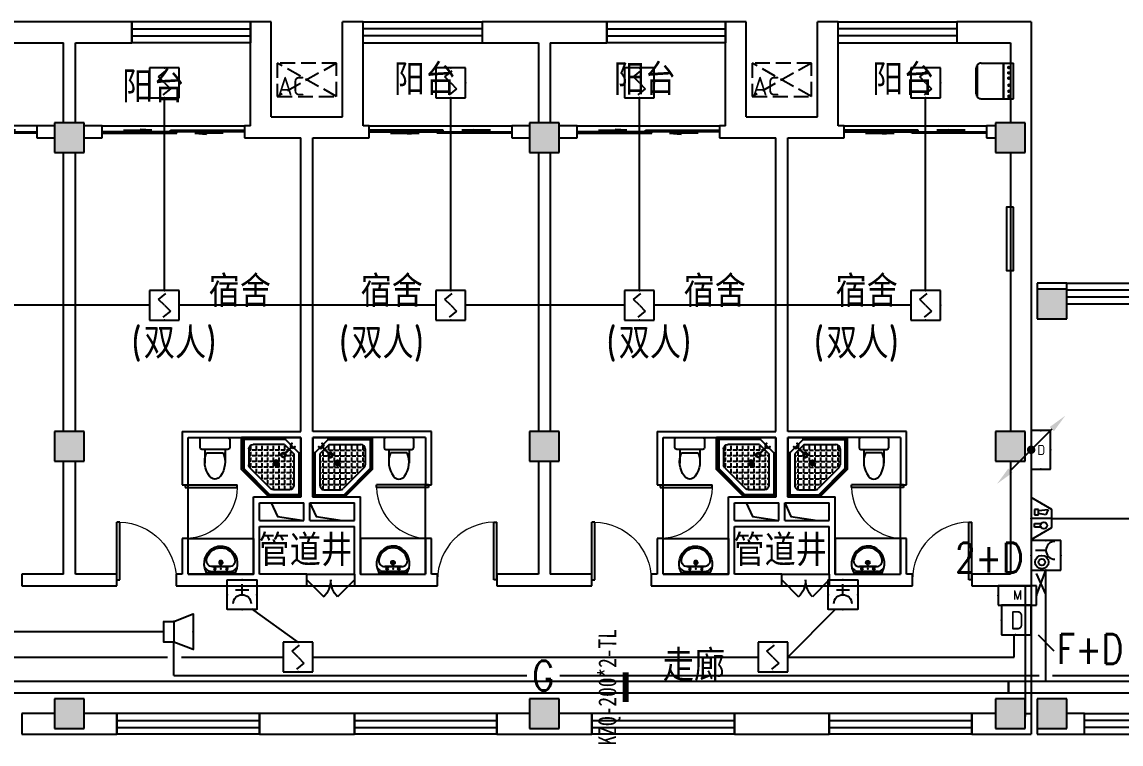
# Model space of a CAD drawing. Extents: x 1725663 to 4653551, y -550461 to 248782.
# Drawn here: x 2317643 to 2336157, y -319718 to -307554 of the extents above; entities that cross this region are included whole.
import ezdxf
from ezdxf.enums import TextEntityAlignment as Align

# ---------------------------------------------------------------- set-up
doc = ezdxf.new("R2010")
doc.units = 0
doc.header["$LTSCALE"] = 1000
doc.linetypes.add('DASH', pattern=[0.35, 0.25, -0.1])
for name, color, linetype in [('0-底图', 7, 'Continuous'), ('A-Fixt', 81, 'Continuous'), ('CABLETRAY', 4, 'Continuous'), ('CLAYER', 7, 'Continuous'), ('COLUMN', 255, 'Continuous'), ('DIM-消防', 3, 'Continuous'), ('DOOR_FIRE', 4, 'Continuous'), ('EQUIP-广播', 3, 'Continuous'), ('EQUIP-消防', 3, 'Continuous'), ('fur', 253, 'Continuous'), ('LWIRE', 4, 'Continuous'), ('PUB_HATCH', 8, 'Continuous'), ('PUB_TEXT', 7, 'Continuous'), ('WALL', 2, 'Continuous'), ('WINDOW', 4, 'Continuous'), ('WIRE-消防', 1, 'Continuous'), ('WP_F', 1, 'Continuous'), ('抗震支吊架', 2, 'Continuous'), ('洁具', 213, 'Continuous'), ('空调外机', 211, 'Continuous'), ('配景', 3, 'Continuous')]:
    doc.layers.add(name, color=color, linetype=linetype)
doc.styles.add('_TEL_ATTDEF', font='gbenor', dxfattribs={"bigfont": 'gbcbig'})
doc.styles.add('_TEL_DIM', font='SIMPLEX', dxfattribs={"width": 0.8, "height": 3.5, "bigfont": 'HZTXT'})
doc.styles.add('HZ', font='rs.shx', dxfattribs={"width": 0.8, "bigfont": 'hztxt.shx'})
doc.styles.add('kzcad', font='', dxfattribs={"width": 0.8})
doc.styles.get("Standard").update_dxf_attribs({"font": 'geniso.shx', "bigfont": 'hztxt.shx'})
doc.styles.get('kzcad').set_extended_font_data('SimSun')

# ---------------------------------------------------------------- blocks, each defined once
blk = doc.blocks.new('$equip$00002656')
for p, q in [((-0.5, 1), (-0.5, 0)), ((0.5, 1), (-0.5, 1)), ((0.5, 0), (0.5, 1)), ((0, 0.5), (0, 0.15)), ((-0.5, 0), (0.5, 0)), ((-0.219, 0.331), (0.222, 0.331))]:
    blk.add_line(p, q)
at = {"const_width": 0.04}
blk.add_lwpolyline([(-0.5, 1), (0.5, 1), (0.5, 0), (-0.5, 0), (-0.5, 1), (0.5, 1)], dxfattribs=at)
blk.add_arc((0, 0.8), 0.3, 180, 0)
for p in [(0, 1), (-0.5, 0.5), (0.5, 0.5), (0, 0)]:
    blk.add_point(p)
at = {"color": 7, "flags": 1}
for tag, height, p in [('B', 0.4, (0.762, 0.292)), ('A', 0.00002, (0, 0))]:
    blk.add_attdef(tag, text='', height=height, dxfattribs=at).set_placement(p, align=Align.MIDDLE_CENTER)
blk = doc.blocks.new('A$C29581A72')
at = {"layer": 'EQUIP-消防', "xscale": 500, "yscale": 500, "zscale": 500}
blk.add_blockref('$equip$00002656', (358, 98), dxfattribs=at)
at = {"style": 'HZ', "flags": 1}
for tag in ['WHAT', 'SPEC', 'UNIT']:
    blk.add_attdef(tag, (375, 0), '', height=0.001, dxfattribs=at)
blk = doc.blocks.new('$Equip$00002649')
for p, q in [((-0.5, 0.5), (-0.5, -0.5)), ((0.5, 0.5), (-0.5, 0.5)), ((-0.2, 0.2), (0.05, 0.4)), ((0.5, -0.5), (0.5, 0.5)), ((0, 0), (-0.2, 0.2)), ((0, 0), (0.2, -0.2)), ((0.2, -0.2), (-0.05, -0.4)), ((-0.5, -0.5), (0.5, -0.5))]:
    blk.add_line(p, q)
at = {"const_width": 0.02}
blk.add_lwpolyline([(-0.5, 0.5), (0.5, 0.5), (0.5, -0.5), (-0.5, -0.5), (-0.5, 0.5), (0.5, 0.5)], dxfattribs=at)
for p in [(0, 0.5), (-0.5, 0), (0.5, 0), (0, -0.5)]:
    blk.add_point(p)
at = {"color": 7, "flags": 1}
for tag, height, p in [('A', 0.00002, (0, 0)), ('B', 0.4, (0.762, -0.208))]:
    blk.add_attdef(tag, text='', height=height, dxfattribs=at).set_placement(p, align=Align.MIDDLE_CENTER)
blk = doc.blocks.new('$equip_U$00000157(WIN7-PC-dian)')
for p, q in [((-0.65, 0.65), (-0.65, 0)), ((0.65, 0.65), (-0.65, 0.65)), ((0.65, 0), (0.65, 0.65)), ((-0.65, 0), (0.65, 0))]:
    blk.add_line(p, q)
for p in [(0.041, 0.65), (-0.65, 0.325), (0.041, 0), (0.65, 0.325)]:
    blk.add_point(p)
at = {"color": 7, "style": '_TEL_DIM'}
blk.add_attdef('$TEXT$', text='', height=0.3, dxfattribs=at).set_placement((0.006, 0.343), align=Align.MIDDLE_CENTER)
at = {"color": 7, "style": '_TEL_DIM', "flags": 1}
for tag in ['A', 'REMARK']:
    blk.add_attdef(tag, text='', height=0.00002, dxfattribs=at).set_placement((0, 0), align=Align.MIDDLE_CENTER)
at = {"layer": 'EQUIP-消防', "color": 7, "style": '_TEL_DIM', "flags": 1}
blk.add_attdef('REMARK', text='', height=0.00002, dxfattribs=at).set_placement((0, 0), align=Align.MIDDLE_CENTER)
blk.add_attdef('REMARK', text='', height=0.00002, dxfattribs=at).set_placement((0, 0), align=Align.MIDDLE_CENTER)
blk = doc.blocks.new('$equip$00002755')
for p, q in [((0.5, 0.5), (-0.5, 0.5)), ((-0.5, 0.5), (-0.5, -0.5)), ((0.5, -0.5), (0.5, 0.5)), ((-0.5, -0.5), (0.5, -0.5))]:
    blk.add_line(p, q)
at = {"const_width": 0.04}
blk.add_lwpolyline([(-0.5, 0.5), (0.5, 0.5), (0.5, -0.5), (-0.5, -0.5), (-0.5, 0.5), (0.5, 0.5)], dxfattribs=at)
for p in [(0, 0.5), (-0.5, 0), (0.5, 0), (-0.027, -0.5)]:
    blk.add_point(p)
at = {"color": 7}
blk.add_attdef('$TEXT$', text='', height=0.4, dxfattribs=at).set_placement((0.026, -0.008), align=Align.MIDDLE_CENTER)
at = {"color": 7, "flags": 1}
for tag, height, p in [('A', 0.00002, (0, 0)), ('B', 0.4, (0.755, -0.254))]:
    blk.add_attdef(tag, text='', height=height, dxfattribs=at).set_placement(p, align=Align.MIDDLE_CENTER)
blk = doc.blocks.new('$equip$00002655')
for p, q in [((-0.5, 1), (-0.5, 0)), ((0.5, 1), (-0.5, 1)), ((0.5, 0), (0.5, 1)), ((-0.169, 0.5), (-0.169, 0.15)), ((-0.5, 0), (0.5, 0))]:
    blk.add_line(p, q)
at = {"const_width": 0.04}
blk.add_lwpolyline([(-0.5, 1), (0.5, 1), (0.5, 0), (-0.5, 0), (-0.5, 1), (0.5, 1)], dxfattribs=at)
for radius in [0.226, 0.113]:
    blk.add_circle((0.227, 0.36), radius)
blk.add_arc((-0.169, 0.8), 0.3, 180, 0)
for p in [(0, 1), (-0.5, 0.5), (0.5, 0.5), (0, 0)]:
    blk.add_point(p)
at = {"color": 7, "flags": 1}
for tag, height, p in [('B', 0.4, (0.762, 0.292)), ('A', 0.00002, (0, 0))]:
    blk.add_attdef(tag, text='', height=height, dxfattribs=at).set_placement(p, align=Align.MIDDLE_CENTER)
blk = doc.blocks.new('$equip$00002679')
for p, q in [((-0.3, 0.699), (-0.703, 0)), ((-0.264, 0.249), (-0.304, 0.569)), ((-0.304, 0.569), (-0.128, 0.489)), ((0.3, 0.699), (-0.3, 0.699)), ((0.3, 0.699), (-0.3, 0.699)), ((-0.128, 0.489), (-0.168, 0.249)), ((0, 0.699), (0, 0)), ((0.703, 0), (0.3, 0.699)), ((-0.703, 0), (0.703, 0)), ((-0.304, 0.249), (-0.304, 0.113)), ((-0.128, 0.249), (-0.304, 0.249)), ((-0.304, 0.113), (-0.128, 0.113)), ((-0.128, 0.113), (-0.128, 0.249)), ((0.174, 0.11), (0.174, 0.338)), ((0.294, 0.11), (0.174, 0.11)), ((0.294, 0.338), (0.294, 0.11))]:
    blk.add_line(p, q)
at = {"const_width": 0.04}
for points in [[(-0.299, 0.699), (0.301, 0.699), (0.703, 0), (-0.702, 0), (-0.299, 0.699), (0.301, 0.699)], [(-0.3, 0.699), (0.3, 0.699), (0.703, 0), (-0.703, 0), (-0.3, 0.699), (0.3, 0.699)]]:
    blk.add_lwpolyline(points, dxfattribs=at)
blk.add_circle((0.234, 0.43), 0.111)
for p in [(0, 0.699), (-0.501, 0.349), (0, 0), (0.502, 0.349)]:
    blk.add_point(p)
at = {"color": 7, "flags": 1}
for tag, height, p in [('B', 0.4, (0.961, 0.299)), ('A', 0.00002, (0, 0))]:
    blk.add_attdef(tag, text='', height=height, dxfattribs=at).set_placement(p, align=Align.MIDDLE_CENTER)
blk = doc.blocks.new('$equip$00002778')
for p, q in [((0.65, 0.65), (-0.65, 0.65)), ((-0.65, 0.65), (-0.65, 0)), ((0.65, 0), (0.65, 0.65)), ((-0.65, 0), (0.65, 0))]:
    blk.add_line(p, q)
at = {"const_width": 0.04}
blk.add_lwpolyline([(-0.65, 0.65), (-0.65, 0), (0.65, 0), (0.65, 0.65), (-0.65, 0.65), (-0.65, 0)], dxfattribs=at)
for p in [(0, 0.65), (-0.65, 0.325), (0, 0), (0.65, 0.325)]:
    blk.add_point(p)
at = {"color": 7}
blk.add_attdef('$TEXT$', text='', height=0.34, dxfattribs=at).set_placement((0.006, 0.343), align=Align.MIDDLE_CENTER)
at = {"color": 7, "flags": 1}
for tag, height, p in [('B', 0.4, (0.905, 0.246)), ('A', 0.00002, (0, 0))]:
    blk.add_attdef(tag, text='', height=height, dxfattribs=at).set_placement(p, align=Align.MIDDLE_CENTER)
blk = doc.blocks.new('$TelecSys$00000111')
blk.add_line((0.268, 0.268), (-0.268, -0.268))
at = {"color": 7, "style": '_TEL_DIM', "width": 0.8}
blk.add_attdef('N', text='', height=1, dxfattribs=at).set_placement((-0.212, 0.579), align=Align.MIDDLE)
blk = doc.blocks.new('$equip$00002982')
for p, q in [((0.35, 0.35), (1, 0.6)), ((1, 0.6), (1, -0.6)), ((0, 0.35), (0.35, 0.35)), ((0, 0.35), (0, -0.35)), ((0.35, 0.35), (0.35, -0.35)), ((0.35, -0.35), (0, -0.35)), ((1, -0.6), (0.35, -0.35))]:
    blk.add_line(p, q)
at = {"const_width": 0.04}
blk.add_lwpolyline([(0.35, 0.35), (0, 0.35), (0, -0.35), (0.35, -0.35), (1, -0.6), (1, 0.6), (0.35, 0.35), (0, 0.35)], dxfattribs=at)
for p in [(0, 0), (0.35, 0.35), (1, 0), (0.35, -0.35)]:
    blk.add_point(p)
at = {"color": 7, "style": '_TEL_DIM', "flags": 1}
for tag in ['A', 'REMARK']:
    blk.add_attdef(tag, text='', height=0.00002, dxfattribs=at).set_placement((0, 0), align=Align.MIDDLE_CENTER)
blk = doc.blocks.new('$TelecSys$00000080')
for p, q in [((-0.7, -0.7), (0, 0)), ((0.104, 0.104), (0.104, 0.104)), ((-0.104, -0.104), (-0.104, -0.104))]:
    blk.add_line(p, q)
at = {"const_width": 0.142}
blk.add_lwpolyline([(0.071, 0, 1), (-0.071, 0, 1)], format="xyb", close=True, dxfattribs=at)
blk.add_solid([(-0.63, -0.77), (-0.77, -0.63), (-1.15, -1.15)])
at = {"width": 0.8, "flags": 9}
blk.add_attdef('A', (0, 0), '', height=0.00002, rotation=180, dxfattribs=at)
blk = doc.blocks.new('$TelecSys$00000079')
for p, q in [((0.7, 0.7), (0, 0)), ((0.104, 0.104), (0.104, 0.104)), ((-0.104, -0.104), (-0.104, -0.104))]:
    blk.add_line(p, q)
at = {"const_width": 0.142}
blk.add_lwpolyline([(-0.071, 0, 1), (0.071, 0, 1)], format="xyb", close=True, dxfattribs=at)
blk.add_solid([(0.63, 0.77), (0.77, 0.63), (1.15, 1.15)])
at = {"width": 0.8, "flags": 9}
blk.add_attdef('A', (0, 0), '', height=0.00002, dxfattribs=at)
blk = doc.blocks.new('1F平面-CAD导入_dwg_Drawing4_t3_dwg_$plan$00001613-474159-1F-927810-1F')
at = {"layer": '洁具'}
for p, q in [((-30, 250), (-170, 250)), ((-200, 170), (-430, 170)), ((-260, -140), (-260, 140)), ((-200, -170), (-200, -220)), ((-170, -250), (-30, -250))]:
    blk.add_line(p, q, dxfattribs=at)
for points in [[(-200, 220), (-200, 170), (-200, -170), (-430, -170)], [(0, -220), (0, 220)]]:
    blk.add_lwpolyline(points, dxfattribs=at)
for centre, radius, start, end in [((-170, 220), 30, 90, 180), ((-30, 220), 30, 0, 90), ((-590, 0), 110, 123.4509, 236.5491), ((-413, -227), 398, 67.4505, 126.6381), ((-413, 227), 398, 233.3619, 292.5495), ((-170, -220), 30, 180, 270), ((-30, -220), 30, 270, 0)]:
    blk.add_arc(centre, radius, start, end, dxfattribs=at)
blk = doc.blocks.new('$lvtry$00000169')
at = {"color": 0}
for p, q in [((259, -36), (259, 0)), ((259, -36), (36, -259)), ((276, -120), (120, -276)), ((144, -151), (291, -298)), ((151, -144), (298, -291)), ((259, -24), (976, -24)), ((259, -36), (964, -36)), ((270, -213), (270, -143)), ((276, -120), (808, -120)), ((366, -213), (366, -143)), ((462, -213), (462, -143)), ((558, -213), (558, -143)), ((655, -213), (655, -143)), ((751, -213), (751, -143)), ((847, -213), (847, -143)), ((964, -36), (976, -24)), ((964, -36), (964, -525)), ((976, -24), (976, -530)), ((36, -259), (0, -259)), ((24, -259), (24, -976)), ((36, -259), (36, -964)), ((120, -276), (120, -808)), ((120, -309), (147, -309)), ((173, -309), (173, -239)), ((173, -309), (243, -309)), ((173, -405), (173, -335)), ((183, -213), (205, -213)), ((220, -213), (243, -213)), ((270, -213), (340, -213)), ((270, -263), (270, -239)), ((270, -405), (270, -335)), ((334, -309), (340, -309)), ((366, -213), (436, -213)), ((366, -309), (366, -239)), ((366, -309), (436, -309)), ((366, -405), (366, -335)), ((462, -213), (532, -213)), ((462, -309), (462, -239)), ((462, -309), (532, -309)), ((462, -405), (462, -335)), ((558, -213), (628, -213)), ((558, -309), (558, -239)), ((558, -309), (628, -309)), ((558, -405), (558, -335)), ((655, -213), (725, -213)), ((655, -309), (655, -239)), ((655, -309), (725, -309)), ((655, -405), (655, -335)), ((751, -213), (821, -213)), ((751, -309), (751, -239)), ((751, -309), (821, -309)), ((751, -405), (751, -335)), ((847, -213), (880, -213)), ((847, -309), (847, -239)), ((847, -309), (880, -309)), ((847, -405), (847, -335)), ((880, -192), (880, -460)), ((120, -405), (147, -405)), ((120, -501), (147, -501)), ((173, -405), (243, -405)), ((173, -501), (173, -431)), ((173, -501), (243, -501)), ((173, -598), (173, -528)), ((270, -405), (340, -405)), ((270, -501), (270, -431)), ((270, -501), (340, -501)), ((270, -598), (270, -528)), ((366, -405), (379, -405)), ((366, -501), (366, -431)), ((366, -501), (436, -501)), ((366, -598), (366, -528)), ((462, -405), (532, -405)), ((462, -501), (462, -431)), ((462, -501), (532, -501)), ((462, -598), (462, -528)), ((859, -511), (511, -859)), ((964, -525), (525, -964)), ((976, -530), (530, -976)), ((558, -405), (628, -405)), ((558, -501), (558, -431)), ((558, -501), (628, -501)), ((558, -598), (558, -528)), ((655, -405), (725, -405)), ((655, -501), (655, -431)), ((655, -501), (725, -501)), ((655, -598), (655, -528)), ((751, -405), (821, -405)), ((751, -501), (751, -431)), ((751, -501), (821, -501)), ((751, -598), (751, -528)), ((847, -405), (880, -405)), ((847, -501), (847, -431)), ((847, -501), (867, -501)), ((964, -525), (976, -530)), ((120, -598), (147, -598)), ((120, -694), (147, -694)), ((173, -598), (243, -598)), ((173, -694), (173, -624)), ((173, -694), (243, -694)), ((173, -790), (173, -720)), ((270, -598), (340, -598)), ((270, -694), (270, -624)), ((270, -694), (340, -694)), ((270, -790), (270, -720)), ((366, -598), (436, -598)), ((366, -694), (366, -624)), ((366, -694), (436, -694)), ((366, -790), (366, -720)), ((462, -598), (532, -598)), ((462, -694), (462, -624)), ((462, -694), (532, -694)), ((462, -790), (462, -720)), ((558, -598), (628, -598)), ((558, -694), (558, -624)), ((558, -694), (628, -694)), ((558, -790), (558, -720)), ((655, -598), (725, -598)), ((655, -694), (655, -624)), ((655, -694), (676, -694)), ((751, -598), (773, -598)), ((120, -790), (147, -790)), ((173, -790), (243, -790)), ((173, -878), (173, -816)), ((192, -880), (460, -880)), ((270, -790), (340, -790)), ((270, -880), (270, -816)), ((366, -790), (436, -790)), ((366, -880), (366, -816)), ((462, -790), (532, -790)), ((462, -880), (462, -816)), ((558, -790), (580, -790)), ((36, -964), (24, -976)), ((24, -976), (530, -976)), ((36, -964), (525, -964)), ((525, -964), (530, -976))]:
    blk.add_line(p, q, dxfattribs=at)
blk.add_lwpolyline([(0, 0), (0, -1000), (540, -1000), (1000, -540), (1000, 0)], close=True)
for points in [[(0, 0), (0, -1000)], [(0, 0), (1000, 0)], [(1000, 0), (1000, -540)], [(136, -190), (148, -178), (132, -162), (121, -174)], [(190, -136), (178, -148), (162, -132), (174, -121)], [(1000, -540), (540, -1000)], [(0, -1000), (540, -1000)]]:
    blk.add_lwpolyline(points, close=True, dxfattribs=at)
for radius in [43.8, 31.1]:
    blk.add_circle((416, -428), radius, dxfattribs=at)
for centre, radius, start, end in [((808, -192), 72, 0, 90), ((296, -296), 40.6, 142.583, 128.4197), ((296, -296), 28.6, 145.828, 125.6599), ((808, -460), 72, 315, 0), ((192, -808), 72, 180, 270), ((460, -808), 72, 270, 315)]:
    blk.add_arc(centre, radius, start, end, dxfattribs=at)
for p in [(103, -156, 0), (156, -102, 0), (416, -428, 0)]:
    blk.add_point(p, dxfattribs=at)
blk = doc.blocks.new('$lvtry$00000178')
at = {"color": 0}
for p, q in [((-238, 0), (238, 0)), ((-214, -36), (-272, -91)), ((-180, -23), (180, -23)), ((-142, -105), (140, -105)), ((140, -105), (-142, -105)), ((216, -37), (268, -91))]:
    blk.add_line(p, q, dxfattribs=at)
blk.add_lwpolyline([(-104, -430, 0.224698), (110, -425, 0.348046), (269, -79), (239, 0), (-241, 0), (-271, -79, 0.356844)], format="xyb", close=True, dxfattribs=at)
for centre, radius in [((-100, -65), 16.3), ((1, -172), 31.6), ((100, -65), 16.3)]:
    blk.add_circle(centre, radius, dxfattribs=at)
at = {"color": 0, "lineweight": 13}
blk.add_circle((1, -172), 23, dxfattribs=at)
at = {"color": 0}
for centre, radius, start, end in [((-142, -205), 100, 90, 190.5602), ((-180, -73), 50, 90, 133.181), ((140, -205), 100, 349.4398, 90), ((180, -73), 50, 44.5607, 90), ((-1, -179), 243, 190.5602, 349.4398)]:
    blk.add_arc(centre, radius, start, end, dxfattribs=at)
for p in [(0, -65), (1, -172)]:
    blk.add_point(p, dxfattribs=at)
blk = doc.blocks.new('A$C70365C93')
at = {"layer": '洁具'}
blk.add_lwpolyline([(-1900, 2300), (-1900, 1700), (-800, 1700), (-800, 2300)], close=True, dxfattribs=at)
blk.add_blockref('$lvtry$00000178', (-1350, 2280), dxfattribs=at)
at = {"layer": '洁具', "rotation": 180}
blk.add_blockref('$lvtry$00000169', (0, 0), dxfattribs=at)
at = {"layer": '洁具', "extrusion": (0, 0, -1), "xscale": -1, "zscale": -1, "rotation": 90}
blk.add_blockref('1F平面-CAD导入_dwg_Drawing4_t3_dwg_$plan$00001613-474159-1F-927810-1F', (1450, 0), dxfattribs=at)
blk = doc.blocks.new('A$C61295E98')
at = {"color": 3}
for p, q in [((544, 598), (0, 598)), ((0, 598), (0, 0)), ((161, 598), (161, 0)), ((170, 0), (170, 598)), ((603, 572), (603, 26)), ((624, 518), (624, 80)), ((544, 0), (0, 0))]:
    blk.add_line(p, q, dxfattribs=at)
for points in [[(82, 540), (75, 540), (75, 577), (82, 577)], [(82, 453), (75, 453), (75, 490), (82, 490)], [(82, 353), (75, 353), (75, 389), (82, 389)]]:
    blk.add_lwpolyline(points, close=True, dxfattribs=at)
for centre in [(74, 250), (74, 164), (74, 71)]:
    blk.add_circle(centre, 15.7, dxfattribs=at)
for centre, start, end in [((544, 518), 360, 90), ((544, 80), 270, 0)]:
    blk.add_arc(centre, 80, start, end, dxfattribs=at)
blk = doc.blocks.new('A$Cf5a72a1b')
at = {"layer": '空调外机', "linetype": 'DASH'}
for p, q in [((1000, 563), (0, 0)), ((1000, 0), (0, 563))]:
    blk.add_line(p, q, dxfattribs=at)
blk.add_lwpolyline([(1000, 563), (0, 563), (0, 0), (1000, 0)], close=True, dxfattribs=at)
at = {"layer": 'PUB_TEXT'}
blk.add_text('AC', height=315, dxfattribs=at).set_placement((5, 18))
blk = doc.blocks.new('$WINLIB2D$00000001')
at = {"color": 0}
for points in [[(-0.5, 0.5), (-0.5, -0.5)], [(-0.5, 0.5), (0.5, 0.5)], [(0.5, -0.5), (0.5, 0.5)], [(0.5, 0.1667), (-0.5, 0.1667)], [(0.5, -0.1667), (-0.5, -0.1667)], [(-0.5, -0.5), (0.5, -0.5)]]:
    blk.add_lwpolyline(points, dxfattribs=at)
blk = doc.blocks.new('$DorLib2D$00000131')
at = {"color": 0, "linetype": 'Continuous'}
for p, q in [((0.15, 0.125), (0.2319, 0.1973)), ((0.2319, 0.1973), (0.2319, 0.125)), ((-0.5, 0.125), (-0.5, 0)), ((0.0192, 0.125), (-0.5, 0.125)), ((0.0192, 0), (0.0192, 0.125)), ((0.35, 0.125), (0.15, 0.125)), ((-0.5, 0), (0.0192, 0)), ((-0.024, 0), (0.5, 0)), ((-0.024, -0.125), (-0.024, 0)), ((0.5, 0), (0.5, -0.125)), ((-0.35, -0.125), (-0.15, -0.125)), ((-0.2319, -0.1973), (-0.2319, -0.125)), ((-0.15, -0.125), (-0.2319, -0.1973)), ((0.5, -0.125), (-0.024, -0.125))]:
    blk.add_line(p, q, dxfattribs=at)
blk = doc.blocks.new('$DorLib2D$00000116')
at = {"color": 0}
for p, q in [((-0.5, 0), (-0.146, 0.354)), ((0.5, 0), (0.146, 0.354))]:
    blk.add_line(p, q, dxfattribs=at)
for centre, start, end in [((-0.5, 0), 0, 45), ((0.5, 0), 135, 180)]:
    blk.add_arc(centre, 0.5, start, end, dxfattribs=at)
blk = doc.blocks.new('$DorLib2D$00000001')
for p, q in [((0.45, 0.975), (0.5, 0.975)), ((0.45, 0), (0.45, 0.975)), ((0.5, 0), (0.5, 0.975)), ((0.5, 0), (0.45, 0))]:
    blk.add_line(p, q)
at = {"lineweight": 13}
blk.add_arc((0.475, 0), 0.975, 91.4693, 180, dxfattribs=at)
blk = doc.blocks.new('ugjhk')
at = {"layer": 'PUB_HATCH'}
for points in [[(1529057, -228120.8), (1529057, -228620.8), (1529557, -228620.8), (1529557, -228120.8)], [(1537057, -228120.8), (1537057, -228620.8), (1537557, -228620.8), (1537557, -228120.8)], [(1544907, -228120.8), (1544907, -228620.8), (1545407, -228620.8), (1545407, -228120.8)], [(1545607, -230920.8), (1545607, -231420.8), (1546107, -231420.8), (1546107, -230920.8)], [(1529057, -233320.8), (1529057, -233820.8), (1529557, -233820.8), (1529557, -233320.8)], [(1537057, -233320.8), (1537057, -233820.8), (1537557, -233820.8), (1537557, -233320.8)], [(1544907, -233320.8), (1544907, -233820.8), (1545407, -233820.8), (1545407, -233320.8)], [(1529057, -237820.8), (1529057, -238320.8), (1529557, -238320.8), (1529557, -237820.8)], [(1537057, -237820.8), (1537057, -238320.8), (1537557, -238320.8), (1537557, -237820.8)], [(1544907, -237820.8), (1544907, -238320.8), (1545407, -238320.8), (1545407, -237820.8)], [(1545607, -237820.8), (1545607, -238320.8), (1546107, -238320.8), (1546107, -237820.8)]]:
    blk.add_hatch(color=256, dxfattribs=at).paths.add_polyline_path(points)
for points in [[(1532707, -234520.8), (1532810.6, -234751), (1533257, -234820.8)], [(1533357, -234520.8), (1533460.6, -234751), (1533907, -234820.8)], [(1540707, -234520.8), (1540810.6, -234751), (1541257, -234820.8)], [(1541357, -234520.8), (1541460.6, -234751), (1541907, -234820.8)]]:
    blk.add_lwpolyline(points)
at = {"layer": 'A-Fixt'}
blk.add_lwpolyline([(1545207, -229539.6), (1545090.3, -229539.6), (1545090.3, -230606.1), (1545207, -230606.1)], close=True, dxfattribs=at)
at = {"layer": 'COLUMN'}
for p, q in [((1529057, -228120.8), (1529057, -228620.8)), ((1529557, -228120.8), (1529057, -228120.8)), ((1529557, -228620.8), (1529557, -228120.8)), ((1537057, -228120.8), (1537057, -228620.8)), ((1537557, -228120.8), (1537057, -228120.8)), ((1537557, -228620.8), (1537557, -228120.8)), ((1544907, -228120.8), (1544907, -228620.8)), ((1545407, -228120.8), (1544907, -228120.8)), ((1545407, -228620.8), (1545407, -228120.8)), ((1529057, -228620.8), (1529557, -228620.8)), ((1537057, -228620.8), (1537557, -228620.8)), ((1544907, -228620.8), (1545407, -228620.8)), ((1545607, -230920.8), (1545607, -231420.8)), ((1546107, -230920.8), (1545607, -230920.8)), ((1546107, -231420.8), (1546107, -230920.8)), ((1545607, -231420.8), (1546107, -231420.8)), ((1529057, -233320.8), (1529057, -233820.8)), ((1529557, -233320.8), (1529057, -233320.8)), ((1529557, -233820.8), (1529557, -233320.8)), ((1537057, -233320.8), (1537057, -233820.8)), ((1537557, -233320.8), (1537057, -233320.8)), ((1537557, -233820.8), (1537557, -233320.8)), ((1544907, -233320.8), (1544907, -233820.8)), ((1545407, -233320.8), (1544907, -233320.8)), ((1545407, -233820.8), (1545407, -233320.8)), ((1529057, -233820.8), (1529557, -233820.8)), ((1537057, -233820.8), (1537557, -233820.8)), ((1544907, -233820.8), (1545407, -233820.8)), ((1529057, -237820.8), (1529057, -238320.8)), ((1529557, -237820.8), (1529057, -237820.8)), ((1529557, -238320.8), (1529557, -237820.8)), ((1537057, -237820.8), (1537057, -238320.8)), ((1537557, -237820.8), (1537057, -237820.8)), ((1537557, -238320.8), (1537557, -237820.8)), ((1544907, -237820.8), (1544907, -238320.8)), ((1545407, -237820.8), (1544907, -237820.8)), ((1545407, -238320.8), (1545407, -237820.8)), ((1545607, -237820.8), (1545607, -238320.8)), ((1546107, -237820.8), (1545607, -237820.8)), ((1546107, -238320.8), (1546107, -237820.8)), ((1529057, -238320.8), (1529557, -238320.8)), ((1537057, -238320.8), (1537557, -238320.8)), ((1544907, -238320.8), (1545407, -238320.8)), ((1545607, -238320.8), (1546107, -238320.8))]:
    blk.add_line(p, q, dxfattribs=at)
at = {"layer": 'DOOR_FIRE'}
for p, q in [((1533307, -235720.8), (1534107, -235720.8)), ((1541307, -235720.8), (1542107, -235720.8)), ((1533307, -235920.8), (1534107, -235920.8)), ((1541307, -235920.8), (1542107, -235920.8))]:
    blk.add_line(p, q, dxfattribs=at)
at = {"layer": 'fur'}
for p, q in [((1545507, -231420.8), (1545507, -238120.8)), ((1545407, -235920.8), (1545407, -238120.8))]:
    blk.add_line(p, q, dxfattribs=at)
at = {"layer": 'WALL'}
for p, q in [((1529307, -226420.8), (1528257, -226420.8)), ((1530357, -226420.8), (1529307, -226420.8)), ((1530357, -226770.8), (1530357, -226420.8)), ((1532707, -226420.8), (1532357, -226420.8)), ((1532357, -226420.8), (1532357, -226770.8)), ((1532707, -228020.8), (1532707, -226420.8)), ((1534257, -226420.8), (1533907, -226420.8)), ((1533907, -228020.8), (1533907, -226420.8)), ((1534257, -226770.8), (1534257, -226420.8)), ((1537307, -226420.8), (1536257, -226420.8)), ((1536257, -226420.8), (1536257, -226770.8)), ((1538357, -226420.8), (1537307, -226420.8)), ((1538357, -226770.8), (1538357, -226420.8)), ((1540707, -226420.8), (1540357, -226420.8)), ((1540357, -226420.8), (1540357, -226770.8)), ((1540707, -228020.8), (1540707, -226420.8)), ((1542257, -226420.8), (1541907, -226420.8)), ((1541907, -228020.8), (1541907, -226420.8)), ((1542257, -226770.8), (1542257, -226420.8)), ((1545507, -226420.8), (1544257, -226420.8)), ((1544257, -226420.8), (1544257, -226770.8)), ((1545507, -226420.8), (1545507, -228220.8)), ((1528257, -226770.8), (1529207, -226770.8)), ((1529207, -228120.8), (1529207, -226770.8)), ((1529407, -226770.8), (1530357, -226770.8)), ((1529407, -228120.8), (1529407, -226770.8)), ((1532357, -228170.8), (1532357, -226770.8)), ((1534257, -228170.8), (1534257, -226770.8)), ((1536257, -226770.8), (1537207, -226770.8)), ((1537207, -226770.8), (1537207, -228120.8)), ((1537407, -226770.8), (1538357, -226770.8)), ((1537407, -226770.8), (1537407, -228120.8)), ((1540357, -228170.8), (1540357, -226770.8)), ((1542257, -228170.8), (1542257, -226770.8)), ((1544257, -226770.8), (1545157, -226770.8)), ((1545157, -226770.8), (1545157, -228120.8)), ((1532707, -228020.8), (1533307, -228020.8)), ((1533307, -228020.8), (1533907, -228020.8)), ((1540707, -228020.8), (1541307, -228020.8)), ((1541307, -228020.8), (1541907, -228020.8)), ((1529057, -228170.8), (1528757, -228170.8)), ((1528757, -228170.8), (1528757, -228370.8)), ((1529857, -228170.8), (1529557, -228170.8)), ((1529857, -228370.8), (1529857, -228170.8)), ((1532357, -228170.8), (1532257, -228170.8)), ((1532257, -228170.8), (1532257, -228370.8)), ((1534357, -228170.8), (1534257, -228170.8)), ((1534357, -228370.8), (1534357, -228170.8)), ((1537057, -228170.8), (1536757, -228170.8)), ((1536757, -228170.8), (1536757, -228370.8)), ((1537857, -228170.8), (1537557, -228170.8)), ((1537857, -228370.8), (1537857, -228170.8)), ((1540357, -228170.8), (1540257, -228170.8)), ((1540257, -228170.8), (1540257, -228370.8)), ((1542357, -228170.8), (1542257, -228170.8)), ((1542357, -228370.8), (1542357, -228170.8)), ((1544907, -228170.8), (1544757, -228170.8)), ((1544757, -228170.8), (1544757, -228370.8)), ((1545507, -228220.8), (1545507, -233470.8)), ((1528757, -228370.8), (1529057, -228370.8)), ((1529557, -228370.8), (1529857, -228370.8)), ((1532257, -228370.8), (1532607, -228370.8)), ((1532607, -228370.8), (1533207, -228370.8)), ((1533207, -233320.8), (1533207, -228370.8)), ((1533407, -228370.8), (1534007, -228370.8)), ((1533407, -233320.8), (1533407, -228370.8)), ((1534007, -228370.8), (1534357, -228370.8)), ((1536757, -228370.8), (1537057, -228370.8)), ((1537557, -228370.8), (1537857, -228370.8)), ((1540257, -228370.8), (1540607, -228370.8)), ((1540607, -228370.8), (1541207, -228370.8)), ((1541207, -233320.8), (1541207, -228370.8)), ((1541407, -228370.8), (1542007, -228370.8)), ((1541407, -233320.8), (1541407, -228370.8)), ((1542007, -228370.8), (1542357, -228370.8)), ((1544757, -228370.8), (1544907, -228370.8)), ((1529207, -233320.8), (1529207, -228620.8)), ((1529407, -233320.8), (1529407, -228620.8)), ((1537207, -228620.8), (1537207, -233320.8)), ((1537407, -228620.8), (1537407, -233320.8)), ((1545157, -228620.8), (1545157, -233320.8)), ((1546107, -230820.8), (1545607, -230820.8)), ((1545607, -230820.8), (1545607, -230920.8)), ((1546107, -230920.8), (1546107, -230820.8)), ((1531207, -233320.8), (1533207, -233320.8)), ((1531207, -233320.8), (1531207, -234220.8)), ((1531307, -233420.8), (1533207, -233420.8)), ((1531307, -234220.8), (1531307, -233420.8)), ((1533207, -234420.8), (1533207, -233420.8)), ((1535407, -233320.8), (1533407, -233320.8)), ((1533407, -234420.8), (1533407, -233420.8)), ((1535307, -233420.8), (1533407, -233420.8)), ((1535307, -233420.8), (1535307, -234220.8)), ((1535407, -234220.8), (1535407, -233320.8)), ((1539207, -233320.8), (1541207, -233320.8)), ((1539207, -233320.8), (1539207, -234220.8)), ((1539307, -233420.8), (1541207, -233420.8)), ((1539307, -234220.8), (1539307, -233420.8)), ((1541207, -234420.8), (1541207, -233420.8)), ((1543407, -233320.8), (1541407, -233320.8)), ((1541407, -234420.8), (1541407, -233420.8)), ((1543307, -233420.8), (1541407, -233420.8)), ((1543307, -233420.8), (1543307, -234220.8)), ((1543407, -234220.8), (1543407, -233320.8)), ((1545507, -233470.8), (1545507, -235920.8)), ((1529207, -235720.8), (1529207, -233820.8)), ((1529407, -235720.8), (1529407, -233820.8)), ((1537207, -233820.8), (1537207, -235720.8)), ((1537407, -233820.8), (1537407, -235720.8)), ((1545157, -233820.8), (1545157, -235720.8)), ((1531207, -234220.8), (1531307, -234220.8)), ((1535307, -234220.8), (1535407, -234220.8)), ((1539207, -234220.8), (1539307, -234220.8)), ((1543307, -234220.8), (1543407, -234220.8)), ((1532407, -234420.8), (1533207, -234420.8)), ((1532407, -234920.8), (1532407, -234420.8)), ((1532507, -234520.8), (1533257, -234520.8)), ((1532507, -234820.8), (1532507, -234520.8)), ((1533257, -234820.8), (1533257, -234520.8)), ((1533357, -234520.8), (1534107, -234520.8)), ((1533357, -234820.8), (1533357, -234520.8)), ((1533407, -234420.8), (1534207, -234420.8)), ((1534107, -234820.8), (1534107, -234520.8)), ((1534207, -234920.8), (1534207, -234420.8)), ((1540407, -234420.8), (1541207, -234420.8)), ((1540407, -234920.8), (1540407, -234420.8)), ((1540507, -234520.8), (1541257, -234520.8)), ((1540507, -234820.8), (1540507, -234520.8)), ((1541257, -234820.8), (1541257, -234520.8)), ((1541357, -234520.8), (1542107, -234520.8)), ((1541357, -234820.8), (1541357, -234520.8)), ((1541407, -234420.8), (1542207, -234420.8)), ((1542107, -234820.8), (1542107, -234520.8)), ((1542207, -234920.8), (1542207, -234420.8)), ((1532407, -235720.8), (1532407, -234920.8)), ((1532507, -234820.8), (1533257, -234820.8)), ((1532507, -234920.8), (1533307, -234920.8)), ((1532507, -235720.8), (1532507, -234920.8)), ((1533307, -234920.8), (1534107, -234920.8)), ((1533357, -234820.8), (1534107, -234820.8)), ((1534107, -235720.8), (1534107, -234920.8)), ((1534207, -235720.8), (1534207, -234920.8)), ((1540407, -235720.8), (1540407, -234920.8)), ((1540507, -234820.8), (1541257, -234820.8)), ((1540507, -234920.8), (1541307, -234920.8)), ((1540507, -235720.8), (1540507, -234920.8)), ((1541307, -234920.8), (1542107, -234920.8)), ((1541357, -234820.8), (1542107, -234820.8)), ((1542107, -235720.8), (1542107, -234920.8)), ((1542207, -235720.8), (1542207, -234920.8)), ((1531307, -235120.8), (1531207, -235120.8)), ((1531207, -235120.8), (1531207, -235720.8)), ((1531307, -235720.8), (1531307, -235120.8)), ((1535407, -235120.8), (1535307, -235120.8)), ((1535307, -235120.8), (1535307, -235720.8)), ((1535407, -235720.8), (1535407, -235120.8)), ((1539307, -235120.8), (1539207, -235120.8)), ((1539207, -235120.8), (1539207, -235720.8)), ((1539307, -235720.8), (1539307, -235120.8)), ((1543407, -235120.8), (1543307, -235120.8)), ((1543307, -235120.8), (1543307, -235720.8)), ((1543407, -235720.8), (1543407, -235120.8)), ((1529207, -235720.8), (1528507, -235720.8)), ((1528507, -235720.8), (1528507, -235920.8)), ((1530107, -235720.8), (1529407, -235720.8)), ((1530107, -235920.8), (1530107, -235720.8)), ((1531207, -235720.8), (1531107, -235720.8)), ((1531107, -235720.8), (1531107, -235920.8)), ((1531307, -235720.8), (1532407, -235720.8)), ((1533307, -235720.8), (1532507, -235720.8)), ((1533307, -235920.8), (1533307, -235720.8)), ((1534107, -235720.8), (1534107, -235920.8)), ((1534207, -235720.8), (1535307, -235720.8)), ((1535507, -235720.8), (1535407, -235720.8)), ((1535507, -235920.8), (1535507, -235720.8)), ((1537207, -235720.8), (1536507, -235720.8)), ((1536507, -235720.8), (1536507, -235920.8)), ((1538107, -235720.8), (1537407, -235720.8)), ((1538107, -235920.8), (1538107, -235720.8)), ((1539207, -235720.8), (1539107, -235720.8)), ((1539107, -235720.8), (1539107, -235920.8)), ((1539307, -235720.8), (1540407, -235720.8)), ((1541307, -235720.8), (1540507, -235720.8)), ((1541307, -235920.8), (1541307, -235720.8)), ((1542107, -235720.8), (1542107, -235920.8)), ((1542207, -235720.8), (1543307, -235720.8)), ((1543507, -235720.8), (1543407, -235720.8)), ((1543507, -235920.8), (1543507, -235720.8)), ((1545157, -235720.8), (1544507, -235720.8)), ((1544507, -235720.8), (1544507, -235920.8)), ((1528507, -235920.8), (1529307, -235920.8)), ((1529307, -235920.8), (1530107, -235920.8)), ((1531107, -235920.8), (1531207, -235920.8)), ((1531207, -235920.8), (1532407, -235920.8)), ((1532407, -235920.8), (1533307, -235920.8)), ((1534107, -235920.8), (1534207, -235920.8)), ((1534207, -235920.8), (1535407, -235920.8)), ((1535407, -235920.8), (1535507, -235920.8)), ((1536507, -235920.8), (1537307, -235920.8)), ((1537307, -235920.8), (1538107, -235920.8)), ((1539107, -235920.8), (1539207, -235920.8)), ((1539207, -235920.8), (1540407, -235920.8)), ((1540407, -235920.8), (1541307, -235920.8)), ((1542107, -235920.8), (1542207, -235920.8)), ((1542207, -235920.8), (1543407, -235920.8)), ((1543407, -235920.8), (1543507, -235920.8)), ((1544507, -235920.8), (1545507, -235920.8)), ((1529057, -238070.8), (1528507, -238070.8)), ((1528507, -238070.8), (1528507, -238420.8)), ((1530107, -238070.8), (1529557, -238070.8)), ((1530107, -238420.8), (1530107, -238070.8)), ((1534107, -238070.8), (1532507, -238070.8)), ((1532507, -238070.8), (1532507, -238420.8)), ((1534107, -238420.8), (1534107, -238070.8)), ((1537057, -238070.8), (1536507, -238070.8)), ((1536507, -238070.8), (1536507, -238420.8)), ((1538107, -238070.8), (1537557, -238070.8)), ((1538107, -238420.8), (1538107, -238070.8)), ((1542107, -238070.8), (1540507, -238070.8)), ((1540507, -238070.8), (1540507, -238420.8)), ((1542107, -238420.8), (1542107, -238070.8)), ((1544907, -238070.8), (1544507, -238070.8)), ((1544507, -238070.8), (1544507, -238420.8)), ((1545407, -238070.8), (1545507, -238070.8)), ((1545507, -238070.8), (1545507, -238420.8)), ((1546407, -238070.8), (1546107, -238070.8)), ((1546407, -238420.8), (1546407, -238070.8)), ((1528507, -238420.8), (1529307, -238420.8)), ((1529307, -238420.8), (1530107, -238420.8)), ((1532507, -238420.8), (1534107, -238420.8)), ((1536507, -238420.8), (1537307, -238420.8)), ((1537307, -238420.8), (1538107, -238420.8)), ((1540507, -238420.8), (1542107, -238420.8)), ((1544507, -238420.8), (1545157, -238420.8)), ((1545157, -238420.8), (1545507, -238420.8)), ((1545607, -238320.8), (1545607, -238420.8)), ((1545607, -238420.8), (1546407, -238420.8))]:
    blk.add_line(p, q, dxfattribs=at)
at = {"layer": 'WINDOW'}
for p, q in [((1528757, -228170.8), (1526357, -228170.8)), ((1529857, -228170.8), (1532257, -228170.8)), ((1534357, -228170.8), (1536757, -228170.8)), ((1537857, -228170.8), (1540257, -228170.8)), ((1542357, -228170.8), (1544757, -228170.8)), ((1531307, -235120.8), (1531307, -234220.8)), ((1535307, -235120.8), (1535307, -234220.8)), ((1539307, -235120.8), (1539307, -234220.8)), ((1543307, -235120.8), (1543307, -234220.8))]:
    blk.add_line(p, q, dxfattribs=at)
for p in [(1532807.5, -227677), (1540807.5, -227677)]:
    blk.add_blockref('A$Cf5a72a1b', p)
at = {"xscale": -1, "rotation": 180}
for p in [(1533207, -233420.8), (1541207, -233420.8)]:
    blk.add_blockref('A$C70365C93', p, dxfattribs=at)
at = {"rotation": 180}
for p in [(1533407, -233420.8), (1541407, -233420.8)]:
    blk.add_blockref('A$C70365C93', p, dxfattribs=at)
at = {"layer": 'DOOR_FIRE', "xscale": 800, "yscale": -800, "zscale": 200}
for p in [(1533707, -235820.8), (1541707, -235820.8)]:
    blk.add_blockref('$DorLib2D$00000116', p, dxfattribs=at)
at = {"layer": 'WINDOW'}
for name, p, xscale, yscale, zscale in [('$WINLIB2D$00000001', (1531357, -226595.8), -2000, -350, -2000), ('$WINLIB2D$00000001', (1535257, -226595.8), 2000, -350, 2000), ('$WINLIB2D$00000001', (1539357, -226595.8), -2000, -350, -2000), ('$WINLIB2D$00000001', (1543257, -226595.8), 2000, -350, 2000), ('$DorLib2D$00000131', (1531057, -228270.8), -2400, 200, -2400), ('$DorLib2D$00000131', (1535557, -228270.8), 2400, 200, 2400), ('$DorLib2D$00000131', (1539057, -228270.8), -2400, 200, -2400), ('$DorLib2D$00000131', (1543557, -228270.8), 2400, 200, 2400), ('$WINLIB2D$00000001', (1549582, -230995.8), 6950.000000001397, -350, 6950.000000001397), ('$DorLib2D$00000001', (1530607, -235820.8), -1000, 1000, -1000), ('$DorLib2D$00000001', (1536007, -235820.8), 1000, 1000, 1000), ('$DorLib2D$00000001', (1538607, -235820.8), -1000, 1000, -1000), ('$DorLib2D$00000001', (1544007, -235820.8), 1000, 1000, 1000), ('$WINLIB2D$00000001', (1547607, -238245.8), 2400, -350, 2400)]:
    blk.add_blockref(name, p, dxfattribs=dict(at, xscale=xscale, yscale=yscale, zscale=zscale))
for name, p, xscale, yscale, zscale, rotation in [('$DorLib2D$00000131', (1527557, -228270.8), -2400, -200, -2400, 180), ('$DorLib2D$00000001', (1531257, -234670.8), 900, -900, 900, 90), ('$DorLib2D$00000001', (1535357, -234670.8), 900, 900, 900, 90), ('$DorLib2D$00000001', (1539257, -234670.8), 900, -900, 900, 90), ('$DorLib2D$00000001', (1543357, -234670.8), 900, 900, 900, 90), ('$WINLIB2D$00000001', (1531307, -238245.8), -2400, -350, -2400, 359.9999999999807), ('$WINLIB2D$00000001', (1535307, -238245.8), -2400, -350, -2400, 359.9999999999807), ('$WINLIB2D$00000001', (1539307, -238245.8), -2400, -350, -2400, 359.9999999999808), ('$WINLIB2D$00000001', (1543307, -238245.8), -2400, -350, -2400, 359.9999999999808)]:
    blk.add_blockref(name, p, dxfattribs=dict(at, xscale=xscale, yscale=yscale, zscale=zscale, rotation=rotation))
at = {"layer": '配景', "color": 252, "rotation": 180}
blk.add_blockref('A$C61295E98', (1545207, -227115.7), dxfattribs=at)
at = {"layer": 'CLAYER'}
for p in [(1532492.3, -235583.8), (1540492.3, -235583.8)]:
    blk.add_text('管道井', height=525, dxfattribs=at).set_placement(p)
at = {"layer": 'PUB_TEXT'}
for s, p in [('阳台', (1534770.9, -227652.7)), ('阳台', (1538474.8, -227652.7)), ('阳台', (1542828.1, -227652.7)), ('阳台', (1530195.2, -227774.9)), ('宿舍', (1531652.3, -231220.5)), ('宿舍', (1534211.1, -231220.5)), ('宿舍', (1539652.3, -231220.5)), ('宿舍', (1542211.1, -231220.5)), ('(', (1530348.8, -232092.6)), ('双人', (1530558.8, -232092.6)), (')', (1531608.8, -232092.6)), ('(', (1533844, -232092.6)), ('双人', (1534054, -232092.6)), (')', (1535104, -232092.6)), ('(', (1538348.8, -232092.6)), ('双人', (1538558.8, -232092.6)), (')', (1539608.8, -232092.6)), ('(', (1541844, -232092.6)), ('双人', (1542054, -232092.6)), (')', (1543104, -232092.6)), ('走廊', (1539303, -237525.8))]:
    blk.add_text(s, height=525, dxfattribs=at).set_placement(p)

msp = doc.modelspace()

# ---------------------------------------------------------------- linework, layer by layer
at = {"layer": 'CABLETRAY'}
for p, q in [((2295405, -318661), (2334264, -318661)), ((2295405, -318661), (2334264, -318661)), ((2334264, -318661), (2334264, -318861)), ((2334264, -318861), (2334264, -318661)), ((2334264, -318661), (2381426, -318661)), ((2334264, -318661), (2334264, -318861)), ((2334264, -318861), (2334264, -318661)), ((2334264, -318661), (2381426, -318661)), ((2334264, -318861), (2295405, -318861)), ((2334264, -318861), (2295405, -318861)), ((2381426, -318861), (2334264, -318861)), ((2381426, -318861), (2334264, -318861))]:
    msp.add_line(p, q, dxfattribs=at)
at = {"layer": 'WIRE-消防'}
for p, q in [((2320043, -312077, 4200), (2320043, -308829, 4200)), ((2324865, -312077, 4200), (2324865, -308829, 4200)), ((2328043, -312077, 4200), (2328043, -308829, 4200)), ((2332865, -312077, 4200), (2332865, -308829, 4200)), ((2319793, -312327, 4200), (2317115, -312327, 4200)), ((2324615, -312327, 4200), (2320293, -312327, 4200)), ((2327793, -312327, 4200), (2325115, -312327, 4200)), ((2332615, -312327, 4200), (2328293, -312327, 4200)), ((2334992, -315918), (2338168, -315918, 4200)), ((2334735, -317216), (2334893, -316790)), ((2334893, -318661), (2334893, -316790)), ((2322293, -318004, 4200), (2321514, -317441)), ((2330543, -318254, 4200), (2331354, -317438)), ((2320028, -317828), (2309973, -317827)), ((2334356, -318254, 4200), (2334356, -317879)), ((2320203, -318566), (2320203, -318002)), ((2314543, -318254, 4200), (2320092, -318254, 4200)), ((2320331, -318254, 4200), (2322043, -318254, 4200)), ((2322543, -318254, 4200), (2330043, -318254, 4200)), ((2330543, -318254, 4200), (2334356, -318254, 4200)), ((2320203, -318566), (2326148, -318566)), ((2326701, -318566), (2334780, -318566)), ((2335005, -318566), (2339613, -318566))]:
    msp.add_line(p, q, dxfattribs=at)
at = {"layer": '抗震支吊架', "color": 2, "const_width": 100}
msp.add_lwpolyline([(2327813, -319011), (2327813, -318511)], dxfattribs=at)

# ---------------------------------------------------------------- block references
at = {"layer": '0-底图'}
msp.add_blockref('ugjhk', (789136, -81133), dxfattribs=at)
at = {"layer": 'DIM-消防'}
ref = msp.add_blockref('$TelecSys$00000111', (2334808, -317019), dxfattribs=dict(at, xscale=499.9999999999999, yscale=499.9999999999999, zscale=499.9999999999999, rotation=69.63454328248224))
ref.add_attrib('N', '2+D', dxfattribs={"layer": '0', "color": 7, "height": 500, "style": '_TEL_DIM', "width": 0.8}).set_placement((2333938, -316578), align=Align.MIDDLE)
ref = msp.add_blockref('$TelecSys$00000111', (2334893, -318012), dxfattribs=dict(at, xscale=500, yscale=500, zscale=500, rotation=90))
ref.add_attrib('N', 'F+D', dxfattribs={"layer": '0', "color": 7, "height": 500, "style": '_TEL_DIM', "width": 0.8}).set_placement((2335636, -318118), align=Align.MIDDLE)
at = {"layer": 'EQUIP-广播', "xscale": 500, "yscale": 500, "zscale": 500}
msp.add_blockref('$equip$00002982', (2320028, -317827), dxfattribs=at)
at = {"layer": 'EQUIP-消防', "xscale": 500, "yscale": 500, "zscale": 500}
for p in [(2320043, -308579, 4200), (2324865, -308579, 4200), (2328043, -308579, 4200), (2332865, -308579, 4200), (2320043, -312327, 4200), (2324865, -312327, 4200), (2328043, -312327, 4200), (2332865, -312327, 4200), (2322293, -318254, 4200), (2330293, -318254, 4200)]:
    msp.add_blockref('$Equip$00002649', p, dxfattribs=at)
at = {"layer": 'EQUIP-消防'}
ref = msp.add_blockref('$equip$00002778', (2334643, -314761), dxfattribs=dict(at, xscale=500, yscale=500, zscale=500, rotation=270))
ref.add_attrib('$TEXT$', 'D', dxfattribs={"layer": '0', "color": 7, "height": 170}).set_placement((2334814, -314764), align=Align.MIDDLE_CENTER)
at = {"layer": 'EQUIP-消防', "xscale": 500, "yscale": 500, "zscale": 500, "rotation": 270}
for name, p in [('$equip$00002679', (2334643, -315918)), ('$equip$00002655', (2334643, -316540))]:
    msp.add_blockref(name, p, dxfattribs=at)
at = {"layer": 'EQUIP-消防', "xscale": 500, "yscale": 500, "zscale": 500}
msp.add_blockref('$equip_U$00000157(WIN7-PC-dian)', (2334410, -317379), dxfattribs=at).add_auto_attribs({'$TEXT$': 'M'})
at = {"layer": 'EQUIP-消防'}
ref = msp.add_blockref('$equip$00002755', (2334394, -317629), dxfattribs=dict(at, xscale=500, yscale=500, zscale=500))
ref.add_attrib('$TEXT$', 'D', dxfattribs={"layer": '0', "color": 7, "height": 312, "style": '_TEL_ATTDEF'}).set_placement((2334407, -317633), align=Align.MIDDLE_CENTER)
at = {"layer": 'LWIRE', "xscale": 500, "yscale": 500, "zscale": 500}
for name in ['$TelecSys$00000079', '$TelecSys$00000080']:
    msp.add_blockref(name, (2334643, -314761), dxfattribs=at)
at = {"layer": 'WP_F', "xscale": -1, "rotation": 180}
for p in [(2320993, -316854), (2331113, -316854)]:
    msp.add_blockref('A$C29581A72', p, dxfattribs=at)

# ---------------------------------------------------------------- texts
at = {"layer": 'DIM-消防', "style": '_TEL_DIM', "width": 0.8}
msp.add_text('G', height=500, dxfattribs=at).set_placement((2326424, -318566), align=Align.MIDDLE_CENTER)
at = {"layer": '抗震支吊架', "color": 2, "style": 'kzcad', "width": 0.8}
msp.add_text('KZQ-200*2-TL', height=300, rotation=89.8854, dxfattribs=at).set_placement((2327653, -318761), align=Align.CENTER)

doc.saveas('drawing.dxf')
